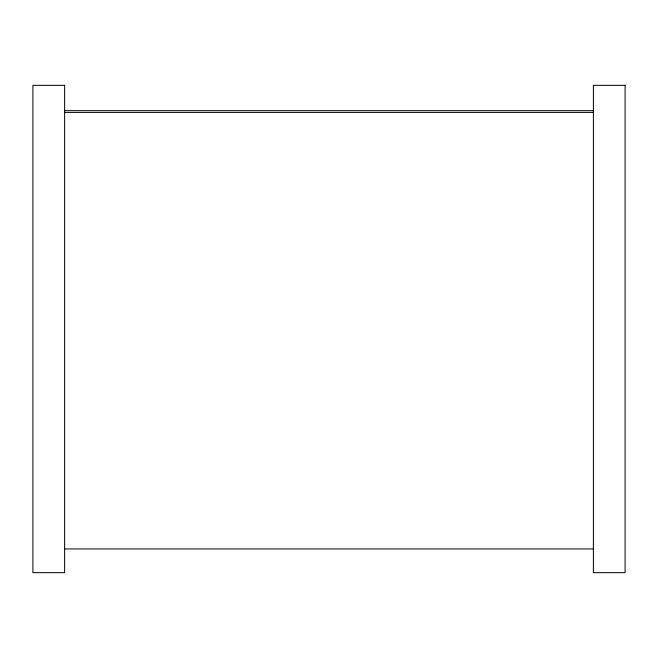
<?xml version="1.0" encoding="UTF-8"?>
<svg xmlns="http://www.w3.org/2000/svg" width="658" height="658" viewBox="0 0 658 658"><rect width="100%" height="100%" fill="white"/><g stroke="black" fill="none" stroke-linecap="round" stroke-linejoin="round"><path stroke-width="0.99" d="M64.624 110.659L593.376 110.659M64.624 112.403L593.376 112.403M64.624 548.953L593.376 548.953M64.624 85.343L32.9 85.343L32.9 572.657L64.624 572.657L64.624 85.343M625.1 85.343L593.376 85.343L593.376 572.657L625.1 572.657L625.1 85.343"/></g></svg>
